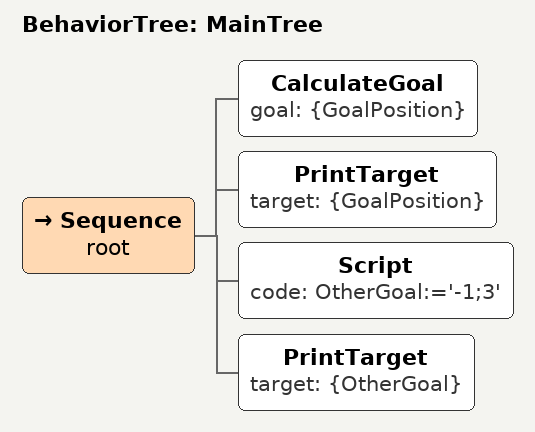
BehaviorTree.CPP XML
<root BTCPP_format="4">  <!-- 行为树的根元素，属性BTCPP_format="4"表示使用的BehaviorTree.CPP库的格式版本为4 -->
    <BehaviorTree ID="MainTree">  <!-- 定义一个行为树，ID为"MainTree" -->
        <Sequence name="root">  <!-- 定义一个顺序节点，名称为"root"，其子节点将按顺序执行 -->
            <CalculateGoal goal="{GoalPosition}" />  <!-- CalculateGoal节点，使用动态输入"{GoalPosition}" -->
            <PrintTarget target="{GoalPosition}" />  <!-- PrintTarget节点，打印"{GoalPosition}" -->
            <Script code=" OtherGoal:='-1;3' " />  <!-- Script节点，用于执行脚本，此处设置"OtherGoal"的值为"-1;3" -->
            <PrintTarget target="{OtherGoal}" />  <!-- PrintTarget节点，打印新设置的"{OtherGoal}" -->
        </Sequence>
    </BehaviorTree>
</root>
